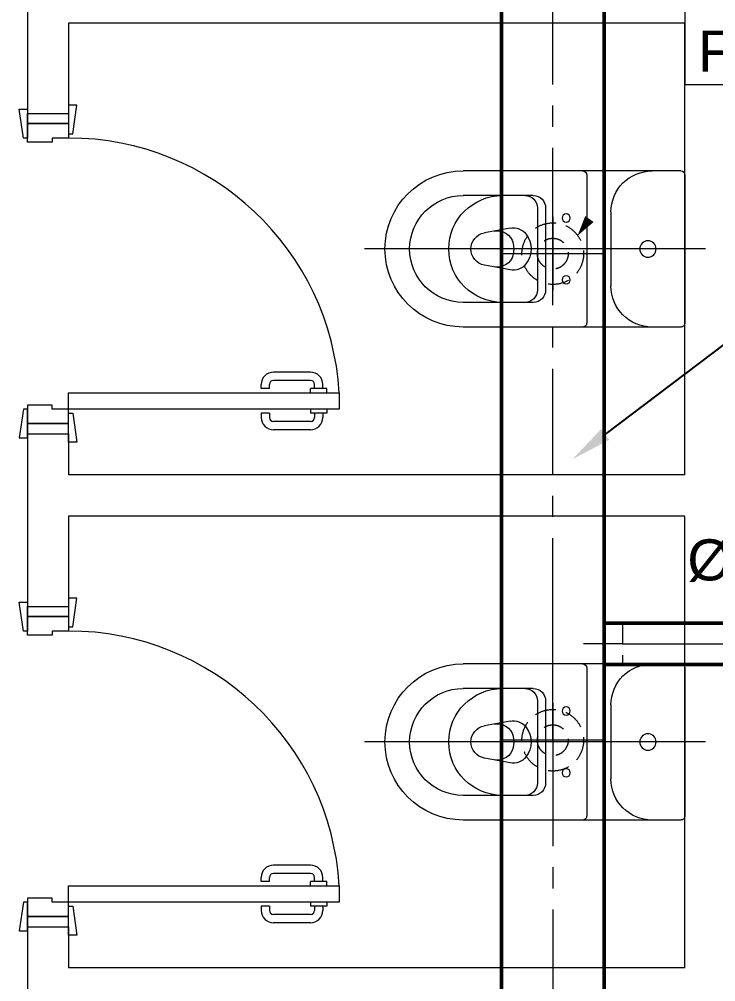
# Model space of a CAD drawing. Header units: millimetres. Extents: x -160614 to 59925, y -157025 to 0.
# Drawn here: x -132459 to -130764, y -97946 to -95603 of the extents above; entities that cross this region are included whole.
import ezdxf
from ezdxf import colors
from ezdxf.entities.mleader import LeaderData, LeaderLine
from ezdxf.math import Vec2, Vec3

# ---------------------------------------------------------------- set-up
doc = ezdxf.new("R2010")
doc.units = ezdxf.units.MM
doc.header["$LTSCALE"] = 8
doc.linetypes.add('AXES', pattern=[50.800000000000004, 31.75, -6.35, 6.35, -6.35])
doc.linetypes.add('CACHE', pattern=[9.524999999999999, 6.35, -3.175])
for name, color, linetype, lineweight in [('72_EGR_EQP_TAG', 9, 'Continuous', 5), ('SANIT', 9, 'Continuous', 5), ('Walls', 9, 'Continuous', 5), ('Wooden Joinery', 9, 'Continuous', 5)]:
    doc.layers.add(name, color=color, linetype=linetype, lineweight=lineweight)
for name, color, linetype in [('A-EXH', 1, 'Continuous'), ('A-EXH-registers', 1, 'Continuous'), ('A-EXH-texts', 1, 'Continuous'), ('A-EXH-thin', 8, 'Continuous'), ('AC-EXHAUST-TXT', 25, 'Continuous')]:
    doc.layers.add(name, color=color, linetype=linetype)
doc.styles.add('ARIAL', font='arial.ttf')
doc.styles.add('ROMAND', font='romand.shx')

# ---------------------------------------------------------------- blocks, each defined once
blk = doc.blocks.new('A$C72370EFE')
at = {"layer": 'Wooden Joinery'}
for p, q in [((-0.009999999999990905, -0.03999999999999915), (-0.01999999999998181, -0.03999999999999915)), ((-0.009999999999990905, -0.03000000000000114), (-0.01000000000010459, -0.07000000000000028)), ((0, -0.03000000000000114), (-0.009999999999990905, -0.03000000000000114)), ((0.04000000000019099, -0.03000000000000114), (0.0500000000001819, -0.03000000000000114)), ((0.0500000000001819, -0.03000000000000114), (0.05000000000029559, -0.07000000000000028)), ((0.0500000000001819, -0.03999999999999915), (0.0600000000001728, -0.03999999999999915)), ((-0.04999999999995453, -0.07000000000000028), (-0.04999999999984084, -0.1600000000000037)), ((-0.02999999999997272, -0.07000000000000028), (-0.02999999999985903, -0.1600000000000037)), ((-0.009999999999990905, -0.06000000000000227), (-0.01999999999998181, -0.06000000000000227)), ((0, -0.07000000000000028), (-0.009999999999990905, -0.07000000000000028)), ((0.04000000000019099, -0.07000000000000028), (0.0500000000001819, -0.07000000000000028)), ((0.0500000000001819, -0.06000000000000227), (0.0600000000001728, -0.06000000000000227)), ((0.07000000000016371, -0.07000000000000028), (0.07000000000005002, -0.1600000000000037)), ((0.09000000000014552, -0.07000000000000028), (0.09000000000003183, -0.1600000000000037)), ((-0.009999999999877218, -0.1700000000000017), (-0.01999999999986812, -0.1700000000000017)), ((-0.009999999999877218, -0.1700000000000017), (-0.009999999999877218, -0.1900000000000048)), ((0.05000000000006821, -0.1700000000000017), (0.06000000000005912, -0.1700000000000017)), ((0.05000000000006821, -0.1700000000000017), (0.05000000000006821, -0.1900000000000048)), ((-0.009999999999877218, -0.1900000000000048), (-0.01999999999986812, -0.1900000000000048)), ((0.05000000000006821, -0.1900000000000048), (0.06000000000005912, -0.1900000000000048))]:
    blk.add_line(p, q, dxfattribs=at)
for centre, radius, start, end in [((-0.01999999999998181, -0.07000000000000028), 0.03, 90, 180), ((0.0600000000001728, -0.07000000000000028), 0.03, 0, 90), ((-0.01999999999998181, -0.07000000000000028), 0.01, 90, 180), ((0.0600000000001728, -0.07000000000000028), 0.01, 0, 90), ((-0.01999999999986812, -0.1600000000000037), 0.03, 180, 270), ((-0.01999999999986812, -0.1600000000000037), 0.01, 180, 270), ((0.06000000000005912, -0.1600000000000037), 0.01, 270, 0), ((0.06000000000005912, -0.1600000000000037), 0.03, 270, 0)]:
    blk.add_arc(centre, radius, start, end, dxfattribs=at)
blk = doc.blocks.new('A$C268A7CF0')
at = {"layer": 'Wooden Joinery'}
for points in [[(80.00399540620856, 758.7808040424279), (80.00399540620856, 768.78128367303), (10.00063799135387, 778.7817633039231), (10.00063799135387, 758.7808040424279)], [(739.9982398385182, 758.7808040423115), (739.9982398385182, 768.78128367303), (810.0015972533729, 778.7817633038067), (810.0015972531401, 758.7808040423697)], [(70.0035157755483, 658.780804042457), (70.0035157755483, 648.7803244116803), (0.0001583604607731104, 638.7798447810783), (0.0001583604607731104, 658.780804042457)], [(120.0059139293153, 658.7808040423406), (120.0059139306541, -7.697787077631801e-05), (80.00399540778017, -7.697792898397893e-05), (80.00399540644139, 658.780804042457)], [(749.9987194696441, 658.7808040423406), (749.9987194696441, 648.7803244117385), (820.002076884266, 638.7798447810201), (820.002076884266, 658.780804042457)]]:
    blk.add_lwpolyline(points, close=True, dxfattribs=at)
for points in [[(45.00231669913046, 658.7808040423988), (45.00231669913046, 758.7808040424279), (20.00111762224697, 758.7808040425443), (20.0011176224798, 658.7808040425734), (45.00231669913046, 658.7808040423988)], [(45.00231669889763, 658.7808040426899), (80.00399540644139, 658.780804042457), (80.00399540644139, 698.7827225655637), (90.00447503710166, 698.7827225652145), (90.00447503733449, 758.7808040426607), (45.00231669913046, 758.7808040424279), (45.00231669889763, 658.7808040426899)], [(774.9999185458291, 658.780804042457), (739.9982398385182, 658.7808040422824), (739.9982398382854, 698.7827225655055), (729.9977602078579, 698.7827225652727), (729.9977602073923, 758.7808040424861), (774.9999185453635, 758.7808040425443), (774.9999185458291, 658.780804042457)], [(774.9999185455963, 658.780804042457), (774.9999185453635, 758.7808040425443), (800.001117622247, 758.7808040424861), (800.0011176224798, 658.7808040423988), (774.9999185455963, 658.780804042457)]]:
    blk.add_lwpolyline(points, dxfattribs=at)
blk.add_arc((80.00399540644139, 658.7808040424061), 659.9942444320768, 273.4747979905363, 0, dxfattribs=at)
at = {"layer": 'Wooden Joinery', "xscale": 999.9999999998854, "yscale": 999.9999999998854, "zscale": 999.9999999998854, "rotation": 180}
blk.add_blockref('A$C72370EFE', (120.0059139308869, -7.697775436099619e-05), dxfattribs=at)
blk = doc.blocks.new('WC manta')
at = {"layer": 'SANIT'}
for p, q in [((-0.1200000000000032, 0.1899999999999835), (0.4100000000000383, 0.1899999999998698)), ((-0.1300000000000026, 0.1799999999999784), (-0.1300000000000021, -0.1800000000000352)), ((0.1089999999999978, 0.1799999999999784), (0.1089999999999973, -0.180000000000021)), ((0.2389999999999977, 0.1299999999999812), (0.4100000000000001, 0.1299999999999955)), ((0.2089999999999979, 0.0999999999999801), (0.2089999999999979, -0.1000000000000085)), ((0.2289999999999979, 0.0999999999999801), (0.2289999999999979, -0.1000000000000085)), ((0.0499999999999976, 0.08999999999997499), (0.04999999999999849, -0.09000000000001762)), ((0.2955435778343052, 0.05099335474704958), (0.3580878172658544, 0.03932111432524721)), ((-0.1800000000000019, -1.4210854715202e-14), (0.6499999999999972, 0)), ((0.2955435778343083, -0.05099335474706379), (0.358087817265849, -0.03932111432530405)), ((0.2389999999999994, -0.1300000000000097), (0.4100000000000001, -0.1299999999999812)), ((-0.120000000000001, -0.1900000000000404), (0.410000000000077, -0.1899999999998272))]:
    blk.add_line(p, q, dxfattribs=at)
for centre, radius in [((0.1589999999999976, 0.07524999999998272), 0.01), ((-0.04000000000000181, -1.4210854715202e-14), 0.02), ((0.1589999999999976, -0.07525000000001114), 0.01)]:
    blk.add_circle(centre, radius, dxfattribs=at)
for centre, radius, start, end in [((-0.1200000000000028, 0.1799999999999784), 0.01, 90.00000000000281, 180), ((-0.05000000000000249, 0.08999999999997499), 0.1, 0, 90.0000000000015), ((0.1189999999999976, 0.1799999999999784), 0.01, 90, 180), ((0.4099999999999997, 0), 0.1899999999999977, 270, 90), ((0.2389999999999977, 0.0999999999999801), 0.03, 90, 180), ((0.2589999999999977, 0.0999999999999801), 0.03, 90, 180), ((0.3146591216085324, -1.4210854715202e-14), 0.1299999999999977, 270, 90), ((0.4099999999999997, 0), 0.1299999999999977, 270, 90), ((0.2882053240761837, 0.01167224042180237), 0.04, 79.42885282056038, 141.5249730953252), ((0.302892476788585, 1.4210854715202e-14), 0.05876042778213645, 141.5249730953281, 218.475026904783), ((0.3271417994111214, 0.004405769433930118), 0.04, 79.42885282056035, 166.4175867627366), ((0.3507495635077338, -2.842170943040401e-14), 0.04, 280.5711471794227, 79.42885282056916), ((0.3453775567838338, 1.4210854715202e-14), 0.05876042778213645, 166.4175867627366, 193.5824132373916), ((0.3271417994111308, -0.004405769433944329), 0.04, 193.5824132373898, 280.5711471793922), ((0.2882053240762104, -0.01167224042180237), 0.04, 218.4750269047819, 280.5711471794153), ((-0.0500000000000016, -0.09000000000001762), 0.1, 270.0000000000061, 0), ((0.2389999999999977, -0.1000000000000085), 0.03, 180, 270), ((0.2589999999999977, -0.1000000000000085), 0.03, 180, 270), ((-0.1200000000000023, -0.1800000000000352), 0.01, 180, 270.0000000000084), ((0.1189999999999971, -0.180000000000021), 0.01, 180, 270.0000000000009)]:
    blk.add_arc(centre, radius, start, end, dxfattribs=at)
blk = doc.blocks.new('GF1')
at = {"layer": 'Walls', "color": 9}
for p, q in [((-132439.3671036576, -95412.61304256803), (-132439.3671036576, -95832.61304256809)), ((-130839.3671036576, -95612.61304256815), (-132339.3671036576, -95612.61304256815)), ((-132339.3671036576, -95612.61304256815), (-132339.3671036576, -95832.61304256815)), ((-130839.3671036576, -96712.61304256815), (-130839.3671036576, -95612.61304256815)), ((-132439.3671036576, -95832.61304256809), (-132339.3671036576, -95832.61304256815)), ((-132439.3671036576, -96612.61304256803), (-132439.3671036576, -97032.61304256809)), ((-132439.3671036576, -96612.61304256809), (-132339.3671036576, -96612.61304256803)), ((-132339.3671036576, -96612.61304256797), (-132339.3671036576, -96712.61304256815)), ((-130839.3671036576, -96712.61304256815), (-132339.3671036576, -96712.61304256815)), ((-130839.3671036576, -96812.61304256815), (-132339.3671036576, -96812.61304256815)), ((-132339.3671036576, -96812.61304256815), (-132339.3671036576, -97032.6130425682)), ((-130839.3671036576, -97912.61304256815), (-130839.3671036576, -96812.61304256815)), ((-132439.3671036576, -97032.61304256809), (-132339.3671036576, -97032.61304256815)), ((-132439.3671036576, -97812.61304256797), (-132439.3671036576, -98232.61304256815)), ((-132439.3671036576, -97812.61304256809), (-132339.3671036576, -97812.61304256803)), ((-132339.3671036576, -97812.61304256797), (-132339.3671036576, -97912.61304256815)), ((-130839.3671036576, -97912.61304256815), (-132339.3671036576, -97912.61304256815))]:
    blk.add_line(p, q, dxfattribs=at)
at = {"layer": 'SANIT', "color": 9, "xscale": -999.9999999999995, "yscale": 999.9999999999995, "zscale": 999.9999999999995}
for p in [(-130969.3671036576, -96162.61304256815), (-130969.3671036576, -97362.61304256815)]:
    blk.add_blockref('WC manta', p, dxfattribs=at)
at = {"layer": 'Wooden Joinery', "color": 9, "rotation": 90.00000000000001}
for p in [(-131680.5862996149, -96632.61416019034), (-131680.5862996149, -97832.61416019034)]:
    blk.add_blockref('A$C268A7CF0', p, dxfattribs=at)

msp = doc.modelspace()

# ---------------------------------------------------------------- linework, layer by layer
at = {"layer": 'A-EXH', "lineweight": 50, "ltscale": 1.014}
for p, q in [((-131285.9885394023, -96174.080168618), (-131285.9885394023, -95287.6870617402)), ((-131035.9885394023, -96174.080168618), (-131035.9885394023, -95287.6870617402)), ((-131285.9885394023, -97123.8752879632), (-131285.9885394023, -96174.080168618)), ((-131035.9885394023, -97123.8752879632), (-131035.9885394023, -96174.080168618)), ((-131035.9885394023, -97073.8752879632), (-130990.9885394097, -97073.8752879632)), ((-130990.9885394097, -97073.8752879632), (-130414.3638591514, -97073.8752879632)), ((-131285.9885394023, -97358.457624687), (-131285.9885394023, -97123.8752879632)), ((-131035.9885394023, -97358.457624687), (-131035.9885394023, -97123.8752879632)), ((-131035.9885394023, -97173.8752879632), (-130990.9885394097, -97173.8752879632)), ((-130990.9885394097, -97173.8752879632), (-130414.3638591514, -97173.8752879632)), ((-131285.9885394023, -97358.457624687), (-131285.9885394023, -98504.13632972364)), ((-131035.9885394023, -97358.457624687), (-131035.9885394023, -98504.13632972364))]:
    msp.add_line(p, q, dxfattribs=at)
at = {"layer": 'A-EXH-registers', "linetype": 'CACHE', "lineweight": 20, "ltscale": 1.014}
for centre, radius in [((-131160.9885394023, -96174.080168618), 75), ((-131160.9885394023, -96174.080168618), 37.5), ((-131160.9885394023, -97358.457624687), 75), ((-131160.9885394023, -97358.457624687), 37.5)]:
    msp.add_circle(centre, radius, dxfattribs=at)
at = {"layer": 'A-EXH-texts', "lineweight": 20, "ltscale": 1.014}
for p, q in [((-130839.3671036557, -95262.56304259424), (-130839.3671036557, -95762.66304261808)), ((-130839.7763806031, -95762.66304261808), (-130210.8570977197, -95762.66304261808))]:
    msp.add_line(p, q, dxfattribs=at)
at = {"layer": 'A-EXH-texts', "linetype": 'Continuous', "lineweight": 20, "ltscale": 1.014}
msp.add_lwpolyline([(-130839.3671036557, -95762.66304261808, 0, 0, 0), (-131100.7663026795, -96130.46503020648, 0, 0, 0), (-131100.7663026795, -96130.46503020648, 0, 25, 0), (-131071.8010711119, -96089.70947404031, 0, 0, 0)], format="xyseb", dxfattribs=at)
at = {"layer": 'A-EXH-thin', "linetype": 'AXES', "lineweight": 20, "ltscale": 1.014}
for p, q in [((-131160.9885394023, -96174.080168618), (-131160.9885394023, -95287.6870617402)), ((-131160.9885394023, -96084.08016867761), (-131160.9885394023, -96264.080168618)), ((-131035.9885394023, -96174.080168618), (-131285.9885394023, -96174.080168618)), ((-131160.9885394023, -97123.8752879632), (-131160.9885394023, -96174.080168618)), ((-131160.9885394023, -97358.457624687), (-131160.9885394023, -97123.8752879632)), ((-130990.9885394097, -97123.8752879632), (-131085.9885394097, -97123.8752879632)), ((-130990.9885394097, -97123.8752879632), (-130414.3638591514, -97123.8752879632)), ((-131160.9885394023, -97268.457624687), (-131160.9885394023, -97448.457624687)), ((-131035.9885394023, -97358.457624687), (-131285.9885394023, -97358.457624687)), ((-131160.9885394023, -97358.457624687), (-131160.9885394023, -98504.13632972364))]:
    msp.add_line(p, q, dxfattribs=at)
at = {"layer": 'A-EXH-thin', "linetype": 'CACHE', "lineweight": 20, "ltscale": 1.014}
msp.add_line((-130990.9885394097, -97073.8752879632), (-130990.9885394097, -97173.8752879632), dxfattribs=at)

# ---------------------------------------------------------------- block references
at = {"layer": '72_EGR_EQP_TAG'}
msp.add_blockref('GF1', (0, 0), dxfattribs=at)

# ---------------------------------------------------------------- texts
at = {"layer": 'A-EXH-texts', "lineweight": 15, "style": 'ARIAL'}
for s, p in [('Fl=100CFM', (-130807.9565754504, -95730.84323747281)), ('Ø125', (-130833.3579020695, -96969.44152839307))]:
    msp.add_text(s, height=100, dxfattribs=at).set_placement(p)

# ---------------------------------------------------------------- leaders
at = {"layer": 'AC-EXHAUST-TXT'}
ml = msp.add_multileader_mtext('Standard', dxfattribs=at)
ml.set_content('{\\C152;\\c12285479;EAD:%%C250}\\P{\\C1;IL=-450mm}', color=256, style='ROMAND')
ml.set_leader_properties(color=256)
ml.build(insert=Vec2(0, 0))
ml.multileader.update_dxf_attribs({"text_left_attachment_type": 2, "text_right_attachment_type": 2, "dogleg_length": 487.7051664219338, "arrow_head_size": 100})
ctx = ml.context
ctx.base_point, ctx.char_height, ctx.arrow_head_size, ctx.landing_gap_size, ctx.plane_origin, ctx.plane_x_axis, ctx.plane_y_axis = Vec3(-130534.616992685, -96361.60290056404, 4.194520057887719e-09), 100, 100, 50, Vec3(-125532.0151123812, -101672.045729958, -1.154786174164732e-08), Vec3(0.9999999999453071, -1.045877037983423e-05, 3.383039458371172e-23), Vec3(1.045877037983423e-05, 0.9999999999453071, 2.964448994077267e-12)
ctx.left_attachment, ctx.right_attachment = 2, 2
notes = []
notes.append((ctx, [(0, (1, 1, 0), (-130700.1830582598, -96361.60116894658, 4.194520057882119e-09), (0.9999999999453071, -1.045877037983423e-05, 3.383039458371172e-23), 165.5660655838383, [(2, [(-131112.9902529516, -96674.43035107024, 3.267141104786741e-09)], 0, [])])]))
ctx.mtext.insert, ctx.mtext.text_direction, ctx.mtext.rotation, ctx.mtext.flow_direction, ctx.mtext.extrusion = Vec3(-130484.615598185, -96228.27009017652, 4.58977992376638e-09), Vec3(0.9999999999453071, -1.045877037983423e-05, 3.383039458371172e-23), 6.283174848409206, 5, Vec3(-3.100452516275057e-17, -2.964448993913593e-12, 1)
for ctx, leaders in notes:
    for number, flags, end, landing, length, lines in leaders:
        leader = LeaderData()
        leader.index, (leader.has_last_leader_line, leader.has_dogleg_vector, leader.attachment_direction) = number, flags
        leader.last_leader_point, leader.dogleg_vector, leader.dogleg_length = Vec3(end), Vec3(landing), length
        for number, points, colour, breaks in lines:
            line = LeaderLine()
            line.index, line.vertices, line.color, line.breaks = number, Vec3.list(points), colors.encode_raw_color(colour), breaks
            leader.lines.append(line)
        ctx.leaders.append(leader)

doc.saveas('drawing.dxf')
